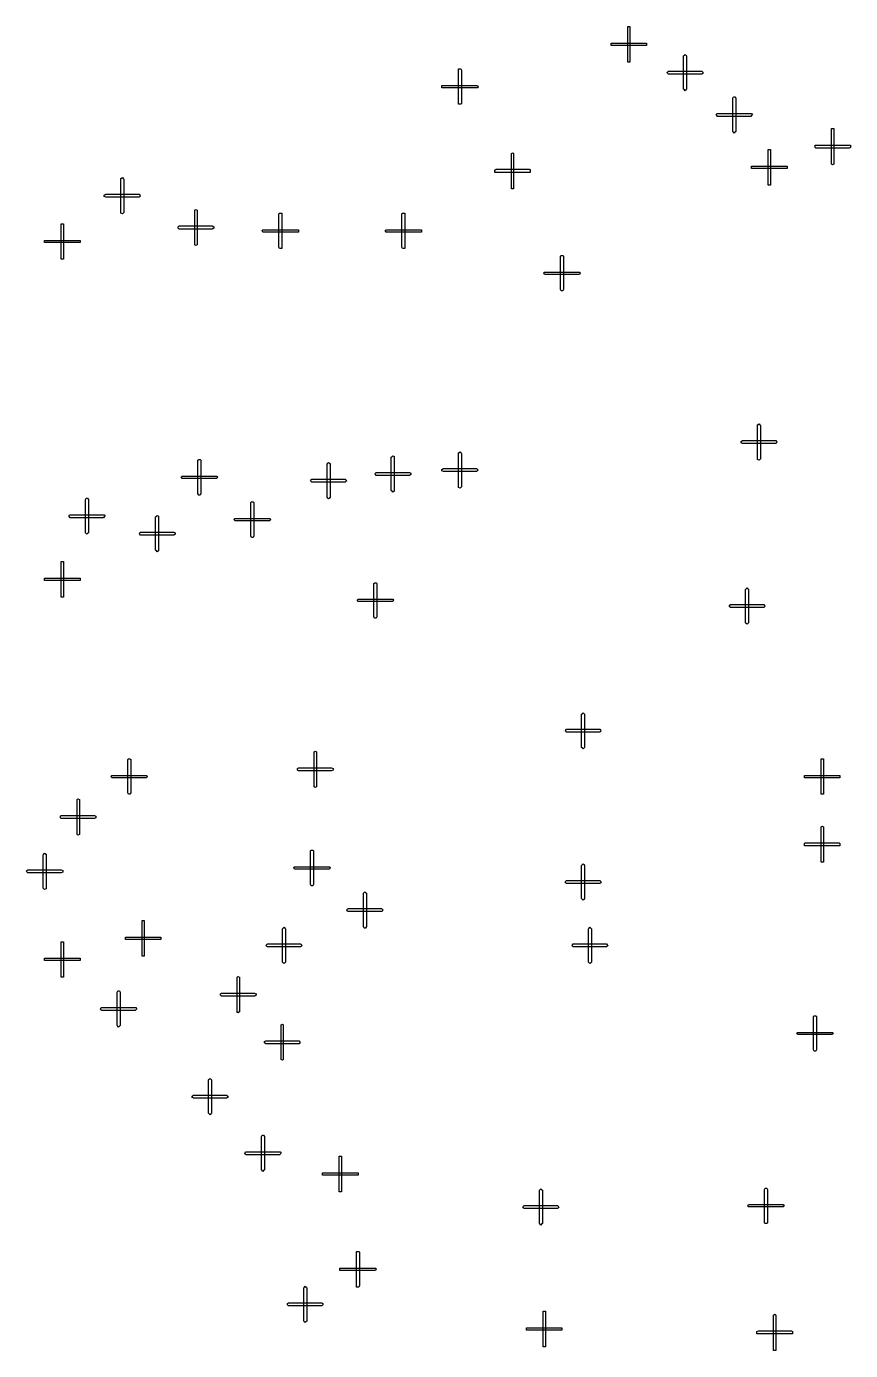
# Model space of a CAD drawing. Header units: millimetres. Extents: x 0 to 1189, y 35 to 806.
# Drawn here: x 561.88 to 589.15, y 479.35 to 523.15 of the extents above; entities that cross this region are included whole.
import ezdxf

# ---------------------------------------------------------------- set-up
doc = ezdxf.new("R2010")
doc.units = ezdxf.units.MM
doc.layers.add('Pen 1', color=7, linetype='Continuous')

msp = doc.modelspace()

# ---------------------------------------------------------------- linework, layer by layer
at = {"layer": 'Pen 1', "color": 7, "lineweight": 30}
for points in [[(581.775, 523.1), (581.775, 523.15), (581.8, 523.15), (581.85, 523.15), (581.85, 523.1), (581.85, 522), (581.85, 521.975), (581.8, 521.975), (581.775, 521.975), (581.775, 522), (581.775, 523.1)], [(581.775, 523.1), (581.775, 523.15), (581.8, 523.15), (581.85, 523.15), (581.85, 523.1), (581.85, 522), (581.85, 521.975), (581.8, 521.975), (581.775, 521.975), (581.775, 522), (581.775, 523.1)], [(581.25, 522.525), (581.225, 522.525), (581.225, 522.55), (581.225, 522.6), (581.25, 522.6), (582.35, 522.6), (582.4, 522.6), (582.4, 522.55), (582.4, 522.525), (582.35, 522.525), (581.25, 522.525)], [(581.25, 522.525), (581.225, 522.525), (581.225, 522.55), (581.225, 522.6), (581.25, 522.6), (582.35, 522.6), (582.4, 522.6), (582.4, 522.55), (582.4, 522.525), (582.35, 522.525), (581.25, 522.525)], [(583.625, 522.175), (583.65, 522.2), (583.675, 522.225), (583.7, 522.2), (583.725, 522.175), (583.725, 521.075), (583.7, 521.05), (583.675, 521.025), (583.65, 521.05), (583.625, 521.075), (583.625, 522.175)], [(583.625, 522.175), (583.65, 522.2), (583.675, 522.225), (583.7, 522.2), (583.725, 522.175), (583.725, 521.075), (583.7, 521.05), (583.675, 521.025), (583.65, 521.05), (583.625, 521.075), (583.625, 522.175)], [(576.175, 521.7), (576.175, 521.75), (576.225, 521.75), (576.25, 521.75), (576.275, 521.7), (576.275, 520.6), (576.25, 520.575), (576.225, 520.575), (576.175, 520.575), (576.175, 520.6), (576.175, 521.7)], [(576.175, 521.7), (576.175, 521.75), (576.225, 521.75), (576.25, 521.75), (576.275, 521.7), (576.275, 520.6), (576.25, 520.575), (576.225, 520.575), (576.175, 520.575), (576.175, 520.6), (576.175, 521.7)], [(583.125, 521.575), (583.1, 521.6), (583.075, 521.625), (583.1, 521.65), (583.125, 521.675), (584.225, 521.675), (584.25, 521.65), (584.275, 521.625), (584.25, 521.6), (584.225, 521.575), (583.125, 521.575)], [(583.125, 521.575), (583.1, 521.6), (583.075, 521.625), (583.1, 521.65), (583.125, 521.675), (584.225, 521.675), (584.25, 521.65), (584.275, 521.625), (584.25, 521.6), (584.225, 521.575), (583.125, 521.575)], [(575.675, 521.125), (575.625, 521.125), (575.625, 521.15), (575.625, 521.2), (575.675, 521.2), (576.775, 521.2), (576.8, 521.2), (576.825, 521.15), (576.8, 521.125), (576.775, 521.125), (575.675, 521.125)], [(575.675, 521.125), (575.625, 521.125), (575.625, 521.15), (575.625, 521.2), (575.675, 521.2), (576.775, 521.2), (576.8, 521.2), (576.825, 521.15), (576.8, 521.125), (576.775, 521.125), (575.675, 521.125)], [(585.25, 520.775), (585.275, 520.825), (585.3, 520.825), (585.325, 520.825), (585.35, 520.775), (585.35, 519.675), (585.325, 519.65), (585.3, 519.625), (585.275, 519.65), (585.25, 519.675), (585.25, 520.775)], [(585.25, 520.775), (585.275, 520.825), (585.3, 520.825), (585.325, 520.825), (585.35, 520.775), (585.35, 519.675), (585.325, 519.65), (585.3, 519.625), (585.275, 519.65), (585.25, 519.675), (585.25, 520.775)], [(584.75, 520.175), (584.725, 520.2), (584.7, 520.225), (584.725, 520.275), (584.75, 520.275), (585.85, 520.275), (585.875, 520.275), (585.9, 520.225), (585.875, 520.2), (585.85, 520.175), (584.75, 520.175)], [(584.75, 520.175), (584.725, 520.2), (584.7, 520.225), (584.725, 520.275), (584.75, 520.275), (585.85, 520.275), (585.875, 520.275), (585.9, 520.225), (585.875, 520.2), (585.85, 520.175), (584.75, 520.175)], [(588.525, 519.725), (588.525, 519.775), (588.55, 519.775), (588.6, 519.775), (588.6, 519.725), (588.6, 518.625), (588.6, 518.6), (588.55, 518.575), (588.525, 518.6), (588.525, 518.625), (588.525, 519.725)], [(588.525, 519.725), (588.525, 519.775), (588.55, 519.775), (588.6, 519.775), (588.6, 519.725), (588.6, 518.625), (588.6, 518.6), (588.55, 518.575), (588.525, 518.6), (588.525, 518.625), (588.525, 519.725)], [(586.425, 519.025), (586.425, 519.075), (586.475, 519.075), (586.5, 519.075), (586.5, 519.025), (586.5, 517.925), (586.5, 517.9), (586.475, 517.9), (586.425, 517.9), (586.425, 517.925), (586.425, 519.025)], [(586.425, 519.025), (586.425, 519.075), (586.475, 519.075), (586.5, 519.075), (586.5, 519.025), (586.5, 517.925), (586.5, 517.9), (586.475, 517.9), (586.425, 517.9), (586.425, 517.925), (586.425, 519.025)], [(588, 519.125), (587.975, 519.15), (587.975, 519.175), (587.975, 519.225), (588, 519.225), (589.1, 519.225), (589.15, 519.225), (589.15, 519.175), (589.15, 519.15), (589.1, 519.125), (588, 519.125)], [(588, 519.125), (587.975, 519.15), (587.975, 519.175), (587.975, 519.225), (588, 519.225), (589.1, 519.225), (589.15, 519.225), (589.15, 519.175), (589.15, 519.15), (589.1, 519.125), (588, 519.125)], [(577.925, 518.925), (577.925, 518.95), (577.975, 518.975), (578, 518.95), (578, 518.925), (578, 517.825), (578, 517.775), (577.975, 517.775), (577.925, 517.775), (577.925, 517.825), (577.925, 518.925)], [(577.925, 518.925), (577.925, 518.95), (577.975, 518.975), (578, 518.95), (578, 518.925), (578, 517.825), (578, 517.775), (577.975, 517.775), (577.925, 517.775), (577.925, 517.825), (577.925, 518.925)], [(577.425, 518.325), (577.375, 518.325), (577.375, 518.375), (577.375, 518.4), (577.425, 518.425), (578.525, 518.425), (578.55, 518.4), (578.55, 518.375), (578.55, 518.325), (578.525, 518.325), (577.425, 518.325)], [(577.425, 518.325), (577.375, 518.325), (577.375, 518.375), (577.375, 518.4), (577.425, 518.425), (578.525, 518.425), (578.55, 518.4), (578.55, 518.375), (578.55, 518.325), (578.525, 518.325), (577.425, 518.325)], [(585.925, 518.45), (585.875, 518.45), (585.875, 518.475), (585.875, 518.525), (585.925, 518.525), (587.025, 518.525), (587.05, 518.525), (587.05, 518.475), (587.05, 518.45), (587.025, 518.45), (585.925, 518.45)], [(585.925, 518.45), (585.875, 518.45), (585.875, 518.475), (585.875, 518.525), (585.925, 518.525), (587.025, 518.525), (587.05, 518.525), (587.05, 518.475), (587.05, 518.45), (587.025, 518.45), (585.925, 518.45)], [(565, 518.1), (565, 518.125), (565.05, 518.15), (565.075, 518.125), (565.1, 518.1), (565.1, 517), (565.075, 516.975), (565.05, 516.95), (565, 516.975), (565, 517), (565, 518.1)], [(565, 518.1), (565, 518.125), (565.05, 518.15), (565.075, 518.125), (565.1, 518.1), (565.1, 517), (565.075, 516.975), (565.05, 516.95), (565, 516.975), (565, 517), (565, 518.1)], [(564.5, 517.5), (564.45, 517.525), (564.45, 517.55), (564.45, 517.575), (564.5, 517.6), (565.6, 517.6), (565.625, 517.575), (565.65, 517.55), (565.625, 517.525), (565.6, 517.5), (564.5, 517.5)], [(564.5, 517.5), (564.45, 517.525), (564.45, 517.55), (564.45, 517.575), (564.5, 517.6), (565.6, 517.6), (565.625, 517.575), (565.65, 517.55), (565.625, 517.525), (565.6, 517.5), (564.5, 517.5)], [(567.45, 517.05), (567.45, 517.075), (567.475, 517.1), (567.525, 517.075), (567.525, 517.05), (567.525, 515.95), (567.525, 515.925), (567.475, 515.9), (567.45, 515.925), (567.45, 515.95), (567.45, 517.05)], [(567.45, 517.05), (567.45, 517.075), (567.475, 517.1), (567.525, 517.075), (567.525, 517.05), (567.525, 515.95), (567.525, 515.925), (567.475, 515.9), (567.45, 515.925), (567.45, 515.95), (567.45, 517.05)], [(570.225, 516.95), (570.25, 516.975), (570.275, 516.975), (570.325, 516.975), (570.325, 516.95), (570.325, 515.85), (570.325, 515.8), (570.275, 515.8), (570.25, 515.8), (570.225, 515.85), (570.225, 516.95)], [(570.225, 516.95), (570.25, 516.975), (570.275, 516.975), (570.325, 516.975), (570.325, 516.95), (570.325, 515.85), (570.325, 515.8), (570.275, 515.8), (570.25, 515.8), (570.225, 515.85), (570.225, 516.95)], [(574.3, 516.95), (574.325, 516.975), (574.35, 516.975), (574.4, 516.975), (574.4, 516.95), (574.4, 515.85), (574.4, 515.8), (574.35, 515.8), (574.325, 515.8), (574.3, 515.85), (574.3, 516.95)], [(574.3, 516.95), (574.325, 516.975), (574.35, 516.975), (574.4, 516.975), (574.4, 516.95), (574.4, 515.85), (574.4, 515.8), (574.35, 515.8), (574.325, 515.8), (574.3, 515.85), (574.3, 516.95)], [(563.025, 516.6), (563.025, 516.625), (563.075, 516.625), (563.1, 516.625), (563.1, 516.6), (563.1, 515.5), (563.1, 515.45), (563.075, 515.45), (563.025, 515.45), (563.025, 515.5), (563.025, 516.6)], [(563.025, 516.6), (563.025, 516.625), (563.075, 516.625), (563.1, 516.625), (563.1, 516.6), (563.1, 515.5), (563.1, 515.45), (563.075, 515.45), (563.025, 515.45), (563.025, 515.5), (563.025, 516.6)], [(566.925, 516.45), (566.9, 516.475), (566.9, 516.5), (566.9, 516.525), (566.925, 516.55), (568.025, 516.55), (568.075, 516.525), (568.075, 516.5), (568.075, 516.475), (568.025, 516.45), (566.925, 516.45)], [(566.925, 516.45), (566.9, 516.475), (566.9, 516.5), (566.9, 516.525), (566.925, 516.55), (568.025, 516.55), (568.075, 516.525), (568.075, 516.5), (568.075, 516.475), (568.025, 516.45), (566.925, 516.45)], [(569.725, 516.35), (569.7, 516.35), (569.675, 516.4), (569.7, 516.425), (569.725, 516.425), (570.825, 516.425), (570.875, 516.425), (570.875, 516.4), (570.875, 516.35), (570.825, 516.35), (569.725, 516.35)], [(569.725, 516.35), (569.7, 516.35), (569.675, 516.4), (569.7, 516.425), (569.725, 516.425), (570.825, 516.425), (570.875, 516.425), (570.875, 516.4), (570.875, 516.35), (570.825, 516.35), (569.725, 516.35)], [(573.8, 516.35), (573.775, 516.35), (573.75, 516.4), (573.775, 516.425), (573.8, 516.425), (574.9, 516.425), (574.95, 516.425), (574.95, 516.4), (574.95, 516.35), (574.9, 516.35), (573.8, 516.35)], [(573.8, 516.35), (573.775, 516.35), (573.75, 516.4), (573.775, 516.425), (573.8, 516.425), (574.9, 516.425), (574.95, 516.425), (574.95, 516.4), (574.95, 516.35), (574.9, 516.35), (573.8, 516.35)], [(562.525, 516), (562.475, 516), (562.475, 516.05), (562.475, 516.075), (562.525, 516.075), (563.625, 516.075), (563.65, 516.075), (563.65, 516.05), (563.65, 516), (563.625, 516), (562.525, 516)], [(562.525, 516), (562.475, 516), (562.475, 516.05), (562.475, 516.075), (562.525, 516.075), (563.625, 516.075), (563.65, 516.075), (563.65, 516.05), (563.65, 516), (563.625, 516), (562.525, 516)], [(579.55, 515.55), (579.575, 515.575), (579.6, 515.575), (579.625, 515.575), (579.65, 515.55), (579.65, 514.45), (579.625, 514.4), (579.6, 514.4), (579.575, 514.4), (579.55, 514.45), (579.55, 515.55)], [(579.55, 515.55), (579.575, 515.575), (579.6, 515.575), (579.625, 515.575), (579.65, 515.55), (579.65, 514.45), (579.625, 514.4), (579.6, 514.4), (579.575, 514.4), (579.55, 514.45), (579.55, 515.55)], [(579.05, 514.95), (579.025, 514.95), (579, 515), (579.025, 515.025), (579.05, 515.025), (580.15, 515.025), (580.175, 515.025), (580.2, 515), (580.175, 514.95), (580.15, 514.95), (579.05, 514.95)], [(579.05, 514.95), (579.025, 514.95), (579, 515), (579.025, 515.025), (579.05, 515.025), (580.15, 515.025), (580.175, 515.025), (580.2, 515), (580.175, 514.95), (580.15, 514.95), (579.05, 514.95)], [(586.075, 509.95), (586.075, 509.975), (586.125, 510), (586.15, 509.975), (586.175, 509.95), (586.175, 508.85), (586.15, 508.825), (586.125, 508.8), (586.075, 508.825), (586.075, 508.85), (586.075, 509.95)], [(586.075, 509.95), (586.075, 509.975), (586.125, 510), (586.15, 509.975), (586.175, 509.95), (586.175, 508.85), (586.15, 508.825), (586.125, 508.8), (586.075, 508.825), (586.075, 508.85), (586.075, 509.95)], [(585.575, 509.35), (585.525, 509.375), (585.525, 509.4), (585.525, 509.425), (585.575, 509.45), (586.675, 509.45), (586.7, 509.425), (586.725, 509.4), (586.7, 509.375), (586.675, 509.35), (585.575, 509.35)], [(585.575, 509.35), (585.525, 509.375), (585.525, 509.4), (585.525, 509.425), (585.575, 509.45), (586.675, 509.45), (586.7, 509.425), (586.725, 509.4), (586.7, 509.375), (586.675, 509.35), (585.575, 509.35)], [(576.175, 509.025), (576.175, 509.05), (576.225, 509.075), (576.25, 509.05), (576.275, 509.025), (576.275, 507.925), (576.25, 507.9), (576.225, 507.875), (576.175, 507.9), (576.175, 507.925), (576.175, 509.025)], [(576.175, 509.025), (576.175, 509.05), (576.225, 509.075), (576.25, 509.05), (576.275, 509.025), (576.275, 507.925), (576.25, 507.9), (576.225, 507.875), (576.175, 507.9), (576.175, 507.925), (576.175, 509.025)], [(567.55, 508.8), (567.575, 508.825), (567.6, 508.825), (567.625, 508.825), (567.65, 508.8), (567.65, 507.7), (567.625, 507.65), (567.6, 507.65), (567.575, 507.65), (567.55, 507.7), (567.55, 508.8)], [(567.55, 508.8), (567.575, 508.825), (567.6, 508.825), (567.625, 508.825), (567.65, 508.8), (567.65, 507.7), (567.625, 507.65), (567.6, 507.65), (567.575, 507.65), (567.55, 507.7), (567.55, 508.8)], [(571.825, 508.675), (571.85, 508.7), (571.875, 508.725), (571.9, 508.7), (571.925, 508.675), (571.925, 507.575), (571.9, 507.55), (571.875, 507.525), (571.85, 507.55), (571.825, 507.575), (571.825, 508.675)], [(571.825, 508.675), (571.85, 508.7), (571.875, 508.725), (571.9, 508.7), (571.925, 508.675), (571.925, 507.575), (571.9, 507.55), (571.875, 507.525), (571.85, 507.55), (571.825, 507.575), (571.825, 508.675)], [(573.95, 508.9), (573.975, 508.925), (574, 508.95), (574.05, 508.925), (574.05, 508.9), (574.05, 507.8), (574.05, 507.775), (574, 507.75), (573.975, 507.775), (573.95, 507.8), (573.95, 508.9)], [(573.95, 508.9), (573.975, 508.925), (574, 508.95), (574.05, 508.925), (574.05, 508.9), (574.05, 507.8), (574.05, 507.775), (574, 507.75), (573.975, 507.775), (573.95, 507.8), (573.95, 508.9)], [(575.675, 508.425), (575.625, 508.45), (575.625, 508.475), (575.625, 508.5), (575.675, 508.525), (576.775, 508.525), (576.8, 508.5), (576.825, 508.475), (576.8, 508.45), (576.775, 508.425), (575.675, 508.425)], [(575.675, 508.425), (575.625, 508.45), (575.625, 508.475), (575.625, 508.5), (575.675, 508.525), (576.775, 508.525), (576.8, 508.5), (576.825, 508.475), (576.8, 508.45), (576.775, 508.425), (575.675, 508.425)], [(567.05, 508.2), (567.025, 508.2), (567, 508.25), (567.025, 508.275), (567.05, 508.275), (568.15, 508.275), (568.175, 508.275), (568.2, 508.25), (568.175, 508.2), (568.15, 508.2), (567.05, 508.2)], [(567.05, 508.2), (567.025, 508.2), (567, 508.25), (567.025, 508.275), (567.05, 508.275), (568.15, 508.275), (568.175, 508.275), (568.2, 508.25), (568.175, 508.2), (568.15, 508.2), (567.05, 508.2)], [(571.325, 508.075), (571.3, 508.1), (571.275, 508.125), (571.3, 508.15), (571.325, 508.175), (572.425, 508.175), (572.45, 508.15), (572.475, 508.125), (572.45, 508.1), (572.425, 508.075), (571.325, 508.075)], [(571.325, 508.075), (571.3, 508.1), (571.275, 508.125), (571.3, 508.15), (571.325, 508.175), (572.425, 508.175), (572.45, 508.15), (572.475, 508.125), (572.45, 508.1), (572.425, 508.075), (571.325, 508.075)], [(573.45, 508.3), (573.425, 508.325), (573.4, 508.35), (573.425, 508.375), (573.45, 508.4), (574.55, 508.4), (574.6, 508.375), (574.6, 508.35), (574.6, 508.325), (574.55, 508.3), (573.45, 508.3)], [(573.45, 508.3), (573.425, 508.325), (573.4, 508.35), (573.425, 508.375), (573.45, 508.4), (574.55, 508.4), (574.6, 508.375), (574.6, 508.35), (574.6, 508.325), (574.55, 508.3), (573.45, 508.3)], [(563.825, 507.5), (563.85, 507.55), (563.875, 507.55), (563.9, 507.55), (563.925, 507.5), (563.925, 506.4), (563.9, 506.375), (563.875, 506.35), (563.85, 506.375), (563.825, 506.4), (563.825, 507.5)], [(563.825, 507.5), (563.85, 507.55), (563.875, 507.55), (563.9, 507.55), (563.925, 507.5), (563.925, 506.4), (563.9, 506.375), (563.875, 506.35), (563.85, 506.375), (563.825, 506.4), (563.825, 507.5)], [(569.3, 507.4), (569.325, 507.425), (569.35, 507.425), (569.375, 507.425), (569.4, 507.4), (569.4, 506.3), (569.375, 506.25), (569.35, 506.25), (569.325, 506.25), (569.3, 506.3), (569.3, 507.4)], [(569.3, 507.4), (569.325, 507.425), (569.35, 507.425), (569.375, 507.425), (569.4, 507.4), (569.4, 506.3), (569.375, 506.25), (569.35, 506.25), (569.325, 506.25), (569.3, 506.3), (569.3, 507.4)], [(563.325, 506.9), (563.3, 506.925), (563.275, 506.95), (563.3, 507), (563.325, 507), (564.425, 507), (564.45, 507), (564.475, 506.95), (564.45, 506.925), (564.425, 506.9), (563.325, 506.9)], [(563.325, 506.9), (563.3, 506.925), (563.275, 506.95), (563.3, 507), (563.325, 507), (564.425, 507), (564.45, 507), (564.475, 506.95), (564.45, 506.925), (564.425, 506.9), (563.325, 506.9)], [(566.15, 506.925), (566.175, 506.95), (566.2, 506.975), (566.25, 506.95), (566.25, 506.925), (566.25, 505.825), (566.25, 505.8), (566.2, 505.775), (566.175, 505.8), (566.15, 505.825), (566.15, 506.925)], [(566.15, 506.925), (566.175, 506.95), (566.2, 506.975), (566.25, 506.95), (566.25, 506.925), (566.25, 505.825), (566.25, 505.8), (566.2, 505.775), (566.175, 505.8), (566.15, 505.825), (566.15, 506.925)], [(568.8, 506.8), (568.775, 506.8), (568.75, 506.85), (568.775, 506.875), (568.8, 506.875), (569.9, 506.875), (569.925, 506.875), (569.95, 506.85), (569.925, 506.8), (569.9, 506.8), (568.8, 506.8)], [(568.8, 506.8), (568.775, 506.8), (568.75, 506.85), (568.775, 506.875), (568.8, 506.875), (569.9, 506.875), (569.925, 506.875), (569.95, 506.85), (569.925, 506.8), (569.9, 506.8), (568.8, 506.8)], [(565.65, 506.325), (565.625, 506.35), (565.6, 506.375), (565.625, 506.4), (565.65, 506.425), (566.75, 506.425), (566.8, 506.4), (566.8, 506.375), (566.8, 506.35), (566.75, 506.325), (565.65, 506.325)], [(565.65, 506.325), (565.625, 506.35), (565.6, 506.375), (565.625, 506.4), (565.65, 506.425), (566.75, 506.425), (566.8, 506.4), (566.8, 506.375), (566.8, 506.35), (566.75, 506.325), (565.65, 506.325)], [(563.025, 505.4), (563.025, 505.45), (563.075, 505.45), (563.1, 505.45), (563.1, 505.4), (563.1, 504.3), (563.1, 504.275), (563.075, 504.275), (563.025, 504.275), (563.025, 504.3), (563.025, 505.4)], [(563.025, 505.4), (563.025, 505.45), (563.075, 505.45), (563.1, 505.45), (563.1, 505.4), (563.1, 504.3), (563.1, 504.275), (563.075, 504.275), (563.025, 504.275), (563.025, 504.3), (563.025, 505.4)], [(562.525, 504.825), (562.475, 504.825), (562.475, 504.85), (562.475, 504.9), (562.525, 504.9), (563.625, 504.9), (563.65, 504.9), (563.65, 504.85), (563.65, 504.825), (563.625, 504.825), (562.525, 504.825)], [(562.525, 504.825), (562.475, 504.825), (562.475, 504.85), (562.475, 504.9), (562.525, 504.9), (563.625, 504.9), (563.65, 504.9), (563.65, 504.85), (563.65, 504.825), (563.625, 504.825), (562.525, 504.825)], [(573.375, 504.725), (573.4, 504.75), (573.425, 504.75), (573.45, 504.75), (573.475, 504.725), (573.475, 503.625), (573.45, 503.575), (573.425, 503.575), (573.4, 503.575), (573.375, 503.625), (573.375, 504.725)], [(573.375, 504.725), (573.4, 504.75), (573.425, 504.75), (573.45, 504.75), (573.475, 504.725), (573.475, 503.625), (573.45, 503.575), (573.425, 503.575), (573.4, 503.575), (573.375, 503.625), (573.375, 504.725)], [(572.875, 504.125), (572.85, 504.125), (572.825, 504.175), (572.85, 504.2), (572.875, 504.2), (573.975, 504.2), (574, 504.2), (574.025, 504.175), (574, 504.125), (573.975, 504.125), (572.875, 504.125)], [(572.875, 504.125), (572.85, 504.125), (572.825, 504.175), (572.85, 504.2), (572.875, 504.2), (573.975, 504.2), (574, 504.2), (574.025, 504.175), (574, 504.125), (573.975, 504.125), (572.875, 504.125)], [(585.675, 504.525), (585.7, 504.55), (585.725, 504.575), (585.75, 504.55), (585.775, 504.525), (585.775, 503.425), (585.75, 503.4), (585.725, 503.375), (585.7, 503.4), (585.675, 503.425), (585.675, 504.525)], [(585.675, 504.525), (585.7, 504.55), (585.725, 504.575), (585.75, 504.55), (585.775, 504.525), (585.775, 503.425), (585.75, 503.4), (585.725, 503.375), (585.7, 503.4), (585.675, 503.425), (585.675, 504.525)], [(585.175, 503.925), (585.15, 503.95), (585.125, 503.975), (585.15, 504), (585.175, 504.025), (586.275, 504.025), (586.3, 504), (586.325, 503.975), (586.3, 503.95), (586.275, 503.925), (585.175, 503.925)], [(585.175, 503.925), (585.15, 503.95), (585.125, 503.975), (585.15, 504), (585.175, 504.025), (586.275, 504.025), (586.3, 504), (586.325, 503.975), (586.3, 503.95), (586.275, 503.925), (585.175, 503.925)], [(580.25, 500.4), (580.275, 500.425), (580.3, 500.45), (580.325, 500.425), (580.35, 500.4), (580.35, 499.3), (580.325, 499.275), (580.3, 499.25), (580.275, 499.275), (580.25, 499.3), (580.25, 500.4)], [(580.25, 500.4), (580.275, 500.425), (580.3, 500.45), (580.325, 500.425), (580.35, 500.4), (580.35, 499.3), (580.325, 499.275), (580.3, 499.25), (580.275, 499.275), (580.25, 499.3), (580.25, 500.4)], [(579.75, 499.8), (579.725, 499.825), (579.7, 499.85), (579.725, 499.875), (579.75, 499.9), (580.85, 499.9), (580.875, 499.875), (580.9, 499.85), (580.875, 499.825), (580.85, 499.8), (579.75, 499.8)], [(579.75, 499.8), (579.725, 499.825), (579.7, 499.85), (579.725, 499.875), (579.75, 499.9), (580.85, 499.9), (580.875, 499.875), (580.9, 499.85), (580.875, 499.825), (580.85, 499.8), (579.75, 499.8)], [(565.225, 498.9), (565.25, 498.925), (565.275, 498.925), (565.3, 498.925), (565.325, 498.9), (565.325, 497.8), (565.3, 497.75), (565.275, 497.75), (565.25, 497.75), (565.225, 497.8), (565.225, 498.9)], [(565.225, 498.9), (565.25, 498.925), (565.275, 498.925), (565.3, 498.925), (565.325, 498.9), (565.325, 497.8), (565.3, 497.75), (565.275, 497.75), (565.25, 497.75), (565.225, 497.8), (565.225, 498.9)], [(571.4, 499.125), (571.4, 499.15), (571.425, 499.175), (571.475, 499.15), (571.475, 499.125), (571.475, 498.025), (571.475, 498), (571.425, 497.975), (571.4, 498), (571.4, 498.025), (571.4, 499.125)], [(571.4, 499.125), (571.4, 499.15), (571.425, 499.175), (571.475, 499.15), (571.475, 499.125), (571.475, 498.025), (571.475, 498), (571.425, 497.975), (571.4, 498), (571.4, 498.025), (571.4, 499.125)], [(588.175, 498.9), (588.175, 498.925), (588.225, 498.925), (588.25, 498.925), (588.25, 498.9), (588.25, 497.8), (588.25, 497.75), (588.225, 497.75), (588.175, 497.75), (588.175, 497.8), (588.175, 498.9)], [(588.175, 498.9), (588.175, 498.925), (588.225, 498.925), (588.25, 498.925), (588.25, 498.9), (588.25, 497.8), (588.25, 497.75), (588.225, 497.75), (588.175, 497.75), (588.175, 497.8), (588.175, 498.9)], [(570.875, 498.525), (570.85, 498.55), (570.85, 498.575), (570.85, 498.6), (570.875, 498.625), (571.975, 498.625), (572.025, 498.6), (572.025, 498.575), (572.025, 498.55), (571.975, 498.525), (570.875, 498.525)], [(570.875, 498.525), (570.85, 498.55), (570.85, 498.575), (570.85, 498.6), (570.875, 498.625), (571.975, 498.625), (572.025, 498.6), (572.025, 498.575), (572.025, 498.55), (571.975, 498.525), (570.875, 498.525)], [(564.725, 498.3), (564.7, 498.3), (564.675, 498.35), (564.7, 498.375), (564.725, 498.375), (565.825, 498.375), (565.85, 498.375), (565.875, 498.35), (565.85, 498.3), (565.825, 498.3), (564.725, 498.3)], [(564.725, 498.3), (564.7, 498.3), (564.675, 498.35), (564.7, 498.375), (564.725, 498.375), (565.825, 498.375), (565.85, 498.375), (565.875, 498.35), (565.85, 498.3), (565.825, 498.3), (564.725, 498.3)], [(587.65, 498.3), (587.625, 498.3), (587.625, 498.35), (587.625, 498.375), (587.65, 498.375), (588.775, 498.375), (588.8, 498.375), (588.8, 498.35), (588.8, 498.3), (588.775, 498.3), (587.65, 498.3)], [(587.65, 498.3), (587.625, 498.3), (587.625, 498.35), (587.625, 498.375), (587.65, 498.375), (588.775, 498.375), (588.8, 498.375), (588.8, 498.35), (588.8, 498.3), (588.775, 498.3), (587.65, 498.3)], [(563.55, 497.55), (563.55, 497.575), (563.575, 497.6), (563.625, 497.575), (563.625, 497.55), (563.625, 496.45), (563.625, 496.425), (563.575, 496.4), (563.55, 496.425), (563.55, 496.45), (563.55, 497.55)], [(563.55, 497.55), (563.55, 497.575), (563.575, 497.6), (563.625, 497.575), (563.625, 497.55), (563.625, 496.45), (563.625, 496.425), (563.575, 496.4), (563.55, 496.425), (563.55, 496.45), (563.55, 497.55)], [(563.025, 496.95), (563, 496.975), (563, 497), (563, 497.025), (563.025, 497.05), (564.125, 497.05), (564.175, 497.025), (564.175, 497), (564.175, 496.975), (564.125, 496.95), (563.025, 496.95)], [(563.025, 496.95), (563, 496.975), (563, 497), (563, 497.025), (563.025, 497.05), (564.125, 497.05), (564.175, 497.025), (564.175, 497), (564.175, 496.975), (564.125, 496.95), (563.025, 496.95)], [(588.175, 496.65), (588.175, 496.675), (588.225, 496.7), (588.25, 496.675), (588.25, 496.65), (588.25, 495.55), (588.25, 495.5), (588.225, 495.5), (588.175, 495.5), (588.175, 495.55), (588.175, 496.65)], [(588.175, 496.65), (588.175, 496.675), (588.225, 496.7), (588.25, 496.675), (588.25, 496.65), (588.25, 495.55), (588.25, 495.5), (588.225, 495.5), (588.175, 495.5), (588.175, 495.55), (588.175, 496.65)], [(571.275, 495.875), (571.3, 495.9), (571.325, 495.9), (571.35, 495.9), (571.375, 495.875), (571.375, 494.775), (571.35, 494.725), (571.325, 494.725), (571.3, 494.725), (571.275, 494.775), (571.275, 495.875)], [(571.275, 495.875), (571.3, 495.9), (571.325, 495.9), (571.35, 495.9), (571.375, 495.875), (571.375, 494.775), (571.35, 494.725), (571.325, 494.725), (571.3, 494.725), (571.275, 494.775), (571.275, 495.875)], [(587.65, 496.05), (587.625, 496.05), (587.625, 496.1), (587.625, 496.125), (587.65, 496.15), (588.775, 496.15), (588.8, 496.125), (588.8, 496.1), (588.8, 496.05), (588.775, 496.05), (587.65, 496.05)], [(587.65, 496.05), (587.625, 496.05), (587.625, 496.1), (587.625, 496.125), (587.65, 496.15), (588.775, 496.15), (588.8, 496.125), (588.8, 496.1), (588.8, 496.05), (588.775, 496.05), (587.65, 496.05)], [(562.425, 495.75), (562.45, 495.775), (562.475, 495.8), (562.525, 495.775), (562.525, 495.75), (562.525, 494.65), (562.525, 494.625), (562.475, 494.6), (562.45, 494.625), (562.425, 494.65), (562.425, 495.75)], [(562.425, 495.75), (562.45, 495.775), (562.475, 495.8), (562.525, 495.775), (562.525, 495.75), (562.525, 494.65), (562.525, 494.625), (562.475, 494.6), (562.45, 494.625), (562.425, 494.65), (562.425, 495.75)], [(580.25, 495.4), (580.275, 495.425), (580.3, 495.45), (580.325, 495.425), (580.35, 495.4), (580.35, 494.3), (580.325, 494.275), (580.3, 494.25), (580.275, 494.275), (580.25, 494.3), (580.25, 495.4)], [(580.25, 495.4), (580.275, 495.425), (580.3, 495.45), (580.325, 495.425), (580.35, 495.4), (580.35, 494.3), (580.325, 494.275), (580.3, 494.25), (580.275, 494.275), (580.25, 494.3), (580.25, 495.4)], [(561.925, 495.15), (561.9, 495.175), (561.875, 495.2), (561.9, 495.225), (561.925, 495.25), (563.025, 495.25), (563.075, 495.225), (563.075, 495.2), (563.075, 495.175), (563.025, 495.15), (561.925, 495.15)], [(561.925, 495.15), (561.9, 495.175), (561.875, 495.2), (561.9, 495.225), (561.925, 495.25), (563.025, 495.25), (563.075, 495.225), (563.075, 495.2), (563.075, 495.175), (563.025, 495.15), (561.925, 495.15)], [(570.775, 495.275), (570.75, 495.275), (570.725, 495.325), (570.75, 495.35), (570.775, 495.35), (571.875, 495.35), (571.9, 495.35), (571.925, 495.325), (571.9, 495.275), (571.875, 495.275), (570.775, 495.275)], [(570.775, 495.275), (570.75, 495.275), (570.725, 495.325), (570.75, 495.35), (570.775, 495.35), (571.875, 495.35), (571.9, 495.35), (571.925, 495.325), (571.9, 495.275), (571.875, 495.275), (570.775, 495.275)], [(573.025, 494.475), (573.05, 494.5), (573.075, 494.525), (573.1, 494.5), (573.125, 494.475), (573.125, 493.375), (573.1, 493.325), (573.075, 493.325), (573.05, 493.325), (573.025, 493.375), (573.025, 494.475)], [(573.025, 494.475), (573.05, 494.5), (573.075, 494.525), (573.1, 494.5), (573.125, 494.475), (573.125, 493.375), (573.1, 493.325), (573.075, 493.325), (573.05, 493.325), (573.025, 493.375), (573.025, 494.475)], [(579.75, 494.8), (579.725, 494.825), (579.7, 494.85), (579.725, 494.875), (579.75, 494.9), (580.85, 494.9), (580.875, 494.875), (580.9, 494.85), (580.875, 494.825), (580.85, 494.8), (579.75, 494.8)], [(579.75, 494.8), (579.725, 494.825), (579.7, 494.85), (579.725, 494.875), (579.75, 494.9), (580.85, 494.9), (580.875, 494.875), (580.9, 494.85), (580.875, 494.825), (580.85, 494.8), (579.75, 494.8)], [(572.525, 493.875), (572.5, 493.875), (572.475, 493.925), (572.5, 493.95), (572.525, 493.975), (573.625, 493.975), (573.65, 493.95), (573.675, 493.925), (573.65, 493.875), (573.625, 493.875), (572.525, 493.875)], [(572.525, 493.875), (572.5, 493.875), (572.475, 493.925), (572.5, 493.95), (572.525, 493.975), (573.625, 493.975), (573.65, 493.95), (573.675, 493.925), (573.65, 493.875), (573.625, 493.875), (572.525, 493.875)], [(565.7, 493.525), (565.7, 493.575), (565.75, 493.575), (565.775, 493.575), (565.775, 493.525), (565.775, 492.425), (565.775, 492.4), (565.75, 492.4), (565.7, 492.4), (565.7, 492.425), (565.7, 493.525)], [(565.7, 493.525), (565.7, 493.575), (565.75, 493.575), (565.775, 493.575), (565.775, 493.525), (565.775, 492.425), (565.775, 492.4), (565.75, 492.4), (565.7, 492.4), (565.7, 492.425), (565.7, 493.525)], [(570.35, 493.3), (570.375, 493.325), (570.4, 493.35), (570.425, 493.325), (570.45, 493.3), (570.45, 492.2), (570.425, 492.175), (570.4, 492.15), (570.375, 492.175), (570.35, 492.2), (570.35, 493.3)], [(570.35, 493.3), (570.375, 493.325), (570.4, 493.35), (570.425, 493.325), (570.45, 493.3), (570.45, 492.2), (570.425, 492.175), (570.4, 492.15), (570.375, 492.175), (570.35, 492.2), (570.35, 493.3)], [(580.475, 493.3), (580.5, 493.325), (580.525, 493.35), (580.55, 493.325), (580.575, 493.3), (580.575, 492.2), (580.55, 492.175), (580.525, 492.15), (580.5, 492.175), (580.475, 492.2), (580.475, 493.3)], [(580.475, 493.3), (580.5, 493.325), (580.525, 493.35), (580.55, 493.325), (580.575, 493.3), (580.575, 492.2), (580.55, 492.175), (580.525, 492.15), (580.5, 492.175), (580.475, 492.2), (580.475, 493.3)], [(563.025, 492.825), (563.025, 492.875), (563.075, 492.875), (563.1, 492.875), (563.1, 492.825), (563.1, 491.725), (563.1, 491.7), (563.075, 491.7), (563.025, 491.7), (563.025, 491.725), (563.025, 492.825)], [(563.025, 492.825), (563.025, 492.875), (563.075, 492.875), (563.1, 492.875), (563.1, 492.825), (563.1, 491.725), (563.1, 491.7), (563.075, 491.7), (563.025, 491.7), (563.025, 491.725), (563.025, 492.825)], [(565.2, 492.95), (565.15, 492.95), (565.15, 492.975), (565.15, 493.025), (565.2, 493.025), (566.3, 493.025), (566.325, 493.025), (566.325, 492.975), (566.325, 492.95), (566.3, 492.95), (565.2, 492.95)], [(565.2, 492.95), (565.15, 492.95), (565.15, 492.975), (565.15, 493.025), (565.2, 493.025), (566.3, 493.025), (566.325, 493.025), (566.325, 492.975), (566.325, 492.95), (566.3, 492.95), (565.2, 492.95)], [(569.85, 492.7), (569.825, 492.725), (569.8, 492.75), (569.825, 492.775), (569.85, 492.8), (570.95, 492.8), (570.975, 492.775), (571, 492.75), (570.975, 492.725), (570.95, 492.7), (569.85, 492.7)], [(569.85, 492.7), (569.825, 492.725), (569.8, 492.75), (569.825, 492.775), (569.85, 492.8), (570.95, 492.8), (570.975, 492.775), (571, 492.75), (570.975, 492.725), (570.95, 492.7), (569.85, 492.7)], [(579.975, 492.7), (579.95, 492.725), (579.925, 492.75), (579.95, 492.775), (579.975, 492.8), (581.075, 492.8), (581.1, 492.775), (581.125, 492.75), (581.1, 492.725), (581.075, 492.7), (579.975, 492.7)], [(579.975, 492.7), (579.95, 492.725), (579.925, 492.75), (579.95, 492.775), (579.975, 492.8), (581.075, 492.8), (581.1, 492.775), (581.125, 492.75), (581.1, 492.725), (581.075, 492.7), (579.975, 492.7)], [(562.525, 492.25), (562.475, 492.25), (562.475, 492.275), (562.475, 492.325), (562.525, 492.325), (563.625, 492.325), (563.65, 492.325), (563.65, 492.275), (563.65, 492.25), (563.625, 492.25), (562.525, 492.25)], [(562.525, 492.25), (562.475, 492.25), (562.475, 492.275), (562.475, 492.325), (562.525, 492.325), (563.625, 492.325), (563.65, 492.325), (563.65, 492.275), (563.65, 492.25), (563.625, 492.25), (562.525, 492.25)], [(568.85, 491.675), (568.85, 491.7), (568.875, 491.725), (568.925, 491.7), (568.925, 491.675), (568.925, 490.575), (568.925, 490.55), (568.875, 490.525), (568.85, 490.55), (568.85, 490.575), (568.85, 491.675)], [(568.85, 491.675), (568.85, 491.7), (568.875, 491.725), (568.925, 491.7), (568.925, 491.675), (568.925, 490.575), (568.925, 490.55), (568.875, 490.525), (568.85, 490.55), (568.85, 490.575), (568.85, 491.675)], [(564.875, 491.2), (564.9, 491.25), (564.925, 491.25), (564.95, 491.25), (564.975, 491.2), (564.975, 490.1), (564.95, 490.075), (564.925, 490.05), (564.9, 490.075), (564.875, 490.1), (564.875, 491.2)], [(564.875, 491.2), (564.9, 491.25), (564.925, 491.25), (564.95, 491.25), (564.975, 491.2), (564.975, 490.1), (564.95, 490.075), (564.925, 490.05), (564.9, 490.075), (564.875, 490.1), (564.875, 491.2)], [(568.325, 491.075), (568.3, 491.1), (568.3, 491.125), (568.3, 491.15), (568.325, 491.175), (569.425, 491.175), (569.475, 491.15), (569.475, 491.125), (569.475, 491.1), (569.425, 491.075), (568.325, 491.075)], [(568.325, 491.075), (568.3, 491.1), (568.3, 491.125), (568.3, 491.15), (568.325, 491.175), (569.425, 491.175), (569.475, 491.15), (569.475, 491.125), (569.475, 491.1), (569.425, 491.075), (568.325, 491.075)], [(564.375, 490.6), (564.35, 490.625), (564.325, 490.65), (564.35, 490.7), (564.375, 490.7), (565.475, 490.7), (565.5, 490.7), (565.525, 490.65), (565.5, 490.625), (565.475, 490.6), (564.375, 490.6)], [(564.375, 490.6), (564.35, 490.625), (564.325, 490.65), (564.35, 490.7), (564.375, 490.7), (565.475, 490.7), (565.5, 490.7), (565.525, 490.65), (565.5, 490.625), (565.475, 490.6), (564.375, 490.6)], [(570.3, 490.1), (570.3, 490.125), (570.35, 490.15), (570.375, 490.125), (570.375, 490.1), (570.375, 489), (570.375, 488.975), (570.35, 488.95), (570.3, 488.975), (570.3, 489), (570.3, 490.1)], [(570.3, 490.1), (570.3, 490.125), (570.35, 490.15), (570.375, 490.125), (570.375, 490.1), (570.375, 489), (570.375, 488.975), (570.35, 488.95), (570.3, 488.975), (570.3, 489), (570.3, 490.1)], [(587.925, 490.4), (587.95, 490.425), (587.975, 490.425), (588, 490.425), (588.025, 490.4), (588.025, 489.3), (588, 489.25), (587.975, 489.25), (587.95, 489.25), (587.925, 489.3), (587.925, 490.4)], [(587.925, 490.4), (587.95, 490.425), (587.975, 490.425), (588, 490.425), (588.025, 490.4), (588.025, 489.3), (588, 489.25), (587.975, 489.25), (587.95, 489.25), (587.925, 489.3), (587.925, 490.4)], [(587.425, 489.8), (587.4, 489.8), (587.375, 489.85), (587.4, 489.875), (587.425, 489.875), (588.525, 489.875), (588.55, 489.875), (588.575, 489.85), (588.55, 489.8), (588.525, 489.8), (587.425, 489.8)], [(587.425, 489.8), (587.4, 489.8), (587.375, 489.85), (587.4, 489.875), (587.425, 489.875), (588.525, 489.875), (588.55, 489.875), (588.575, 489.85), (588.55, 489.8), (588.525, 489.8), (587.425, 489.8)], [(569.8, 489.5), (569.75, 489.525), (569.75, 489.55), (569.75, 489.575), (569.8, 489.6), (570.9, 489.6), (570.925, 489.575), (570.925, 489.55), (570.925, 489.525), (570.9, 489.5), (569.8, 489.5)], [(569.8, 489.5), (569.75, 489.525), (569.75, 489.55), (569.75, 489.575), (569.8, 489.6), (570.9, 489.6), (570.925, 489.575), (570.925, 489.55), (570.925, 489.525), (570.9, 489.5), (569.8, 489.5)], [(567.9, 488.3), (567.925, 488.325), (567.95, 488.35), (567.975, 488.325), (568, 488.3), (568, 487.2), (567.975, 487.175), (567.95, 487.15), (567.925, 487.175), (567.9, 487.2), (567.9, 488.3)], [(567.9, 488.3), (567.925, 488.325), (567.95, 488.35), (567.975, 488.325), (568, 488.3), (568, 487.2), (567.975, 487.175), (567.95, 487.15), (567.925, 487.175), (567.9, 487.2), (567.9, 488.3)], [(567.4, 487.7), (567.375, 487.725), (567.35, 487.75), (567.375, 487.775), (567.4, 487.8), (568.5, 487.8), (568.525, 487.775), (568.55, 487.75), (568.525, 487.725), (568.5, 487.7), (567.4, 487.7)], [(567.4, 487.7), (567.375, 487.725), (567.35, 487.75), (567.375, 487.775), (567.4, 487.8), (568.5, 487.8), (568.525, 487.775), (568.55, 487.75), (568.525, 487.725), (568.5, 487.7), (567.4, 487.7)], [(569.65, 486.425), (569.675, 486.475), (569.7, 486.475), (569.725, 486.475), (569.75, 486.425), (569.75, 485.325), (569.725, 485.3), (569.7, 485.275), (569.675, 485.3), (569.65, 485.325), (569.65, 486.425)], [(569.65, 486.425), (569.675, 486.475), (569.7, 486.475), (569.725, 486.475), (569.75, 486.425), (569.75, 485.325), (569.725, 485.3), (569.7, 485.275), (569.675, 485.3), (569.65, 485.325), (569.65, 486.425)], [(569.15, 485.825), (569.125, 485.85), (569.1, 485.875), (569.125, 485.925), (569.15, 485.925), (570.25, 485.925), (570.275, 485.925), (570.3, 485.875), (570.275, 485.85), (570.25, 485.825), (569.15, 485.825)], [(569.15, 485.825), (569.125, 485.85), (569.1, 485.875), (569.125, 485.925), (569.15, 485.925), (570.25, 485.925), (570.275, 485.925), (570.3, 485.875), (570.275, 485.85), (570.25, 485.825), (569.15, 485.825)], [(572.225, 485.725), (572.225, 485.775), (572.25, 485.775), (572.3, 485.775), (572.3, 485.725), (572.3, 484.625), (572.3, 484.6), (572.25, 484.6), (572.225, 484.6), (572.225, 484.625), (572.225, 485.725)], [(572.225, 485.725), (572.225, 485.775), (572.25, 485.775), (572.3, 485.775), (572.3, 485.725), (572.3, 484.625), (572.3, 484.6), (572.25, 484.6), (572.225, 484.6), (572.225, 484.625), (572.225, 485.725)], [(571.7, 485.15), (571.675, 485.15), (571.675, 485.175), (571.675, 485.225), (571.7, 485.225), (572.8, 485.225), (572.85, 485.225), (572.85, 485.175), (572.85, 485.15), (572.8, 485.15), (571.7, 485.15)], [(571.7, 485.15), (571.675, 485.15), (571.675, 485.175), (571.675, 485.225), (571.7, 485.225), (572.8, 485.225), (572.85, 485.225), (572.85, 485.175), (572.85, 485.15), (572.8, 485.15), (571.7, 485.15)], [(578.85, 484.65), (578.875, 484.675), (578.9, 484.7), (578.925, 484.675), (578.95, 484.65), (578.95, 483.55), (578.925, 483.525), (578.9, 483.5), (578.875, 483.525), (578.85, 483.55), (578.85, 484.65)], [(578.85, 484.65), (578.875, 484.675), (578.9, 484.7), (578.925, 484.675), (578.95, 484.65), (578.95, 483.55), (578.925, 483.525), (578.9, 483.5), (578.875, 483.525), (578.85, 483.55), (578.85, 484.65)], [(586.3, 484.675), (586.325, 484.725), (586.35, 484.725), (586.375, 484.725), (586.4, 484.675), (586.4, 483.575), (586.375, 483.55), (586.35, 483.55), (586.325, 483.55), (586.3, 483.575), (586.3, 484.675)], [(586.3, 484.675), (586.325, 484.725), (586.35, 484.725), (586.375, 484.725), (586.4, 484.675), (586.4, 483.575), (586.375, 483.55), (586.35, 483.55), (586.325, 483.55), (586.3, 483.575), (586.3, 484.675)], [(578.35, 484.05), (578.325, 484.075), (578.3, 484.1), (578.325, 484.125), (578.35, 484.15), (579.45, 484.15), (579.475, 484.125), (579.5, 484.1), (579.475, 484.075), (579.45, 484.05), (578.35, 484.05)], [(578.35, 484.05), (578.325, 484.075), (578.3, 484.1), (578.325, 484.125), (578.35, 484.15), (579.45, 484.15), (579.475, 484.125), (579.5, 484.1), (579.475, 484.075), (579.45, 484.05), (578.35, 484.05)], [(585.8, 484.1), (585.775, 484.1), (585.75, 484.125), (585.775, 484.175), (585.8, 484.175), (586.9, 484.175), (586.925, 484.175), (586.95, 484.125), (586.925, 484.1), (586.9, 484.1), (585.8, 484.1)], [(585.8, 484.1), (585.775, 484.1), (585.75, 484.125), (585.775, 484.175), (585.8, 484.175), (586.9, 484.175), (586.925, 484.175), (586.95, 484.125), (586.925, 484.1), (586.9, 484.1), (585.8, 484.1)], [(572.8, 482.6), (572.8, 482.625), (572.85, 482.625), (572.875, 482.625), (572.9, 482.6), (572.9, 481.5), (572.875, 481.45), (572.85, 481.45), (572.8, 481.45), (572.8, 481.5), (572.8, 482.6)], [(572.8, 482.6), (572.8, 482.625), (572.85, 482.625), (572.875, 482.625), (572.9, 482.6), (572.9, 481.5), (572.875, 481.45), (572.85, 481.45), (572.8, 481.45), (572.8, 481.5), (572.8, 482.6)], [(572.3, 482), (572.25, 482), (572.25, 482.05), (572.25, 482.075), (572.3, 482.075), (573.4, 482.075), (573.425, 482.075), (573.45, 482.05), (573.425, 482), (573.4, 482), (572.3, 482)], [(572.3, 482), (572.25, 482), (572.25, 482.05), (572.25, 482.075), (572.3, 482.075), (573.4, 482.075), (573.425, 482.075), (573.45, 482.05), (573.425, 482), (573.4, 482), (572.3, 482)], [(571.05, 481.425), (571.075, 481.45), (571.1, 481.475), (571.125, 481.45), (571.15, 481.425), (571.15, 480.325), (571.125, 480.3), (571.1, 480.275), (571.075, 480.3), (571.05, 480.325), (571.05, 481.425)], [(571.05, 481.425), (571.075, 481.45), (571.1, 481.475), (571.125, 481.45), (571.15, 481.425), (571.15, 480.325), (571.125, 480.3), (571.1, 480.275), (571.075, 480.3), (571.05, 480.325), (571.05, 481.425)], [(570.55, 480.825), (570.525, 480.85), (570.5, 480.875), (570.525, 480.9), (570.55, 480.925), (571.65, 480.925), (571.675, 480.9), (571.7, 480.875), (571.675, 480.85), (571.65, 480.825), (570.55, 480.825)], [(570.55, 480.825), (570.525, 480.85), (570.5, 480.875), (570.525, 480.9), (570.55, 480.925), (571.65, 480.925), (571.675, 480.9), (571.7, 480.875), (571.675, 480.85), (571.65, 480.825), (570.55, 480.825)], [(578.975, 480.6), (578.975, 480.65), (579.025, 480.65), (579.05, 480.65), (579.05, 480.6), (579.05, 479.5), (579.05, 479.475), (579.025, 479.475), (578.975, 479.475), (578.975, 479.5), (578.975, 480.6)], [(578.975, 480.6), (578.975, 480.65), (579.025, 480.65), (579.05, 480.65), (579.05, 480.6), (579.05, 479.5), (579.05, 479.475), (579.025, 479.475), (578.975, 479.475), (578.975, 479.5), (578.975, 480.6)], [(586.6, 480.5), (586.6, 480.525), (586.65, 480.55), (586.675, 480.525), (586.675, 480.5), (586.675, 479.4), (586.675, 479.35), (586.65, 479.35), (586.6, 479.35), (586.6, 479.4), (586.6, 480.5)], [(586.6, 480.5), (586.6, 480.525), (586.65, 480.55), (586.675, 480.525), (586.675, 480.5), (586.675, 479.4), (586.675, 479.35), (586.65, 479.35), (586.6, 479.35), (586.6, 479.4), (586.6, 480.5)], [(578.475, 480.025), (578.425, 480.025), (578.425, 480.05), (578.425, 480.1), (578.475, 480.1), (579.575, 480.1), (579.6, 480.1), (579.6, 480.05), (579.6, 480.025), (579.575, 480.025), (578.475, 480.025)], [(578.475, 480.025), (578.425, 480.025), (578.425, 480.05), (578.425, 480.1), (578.475, 480.1), (579.575, 480.1), (579.6, 480.1), (579.6, 480.05), (579.6, 480.025), (579.575, 480.025), (578.475, 480.025)], [(586.1, 479.9), (586.05, 479.9), (586.05, 479.95), (586.05, 479.975), (586.1, 480), (587.2, 480), (587.225, 479.975), (587.225, 479.95), (587.225, 479.9), (587.2, 479.9), (586.1, 479.9)], [(586.1, 479.9), (586.05, 479.9), (586.05, 479.95), (586.05, 479.975), (586.1, 480), (587.2, 480), (587.225, 479.975), (587.225, 479.95), (587.225, 479.9), (587.2, 479.9), (586.1, 479.9)]]:
    msp.add_lwpolyline(points, dxfattribs=at)

doc.saveas('drawing.dxf')
